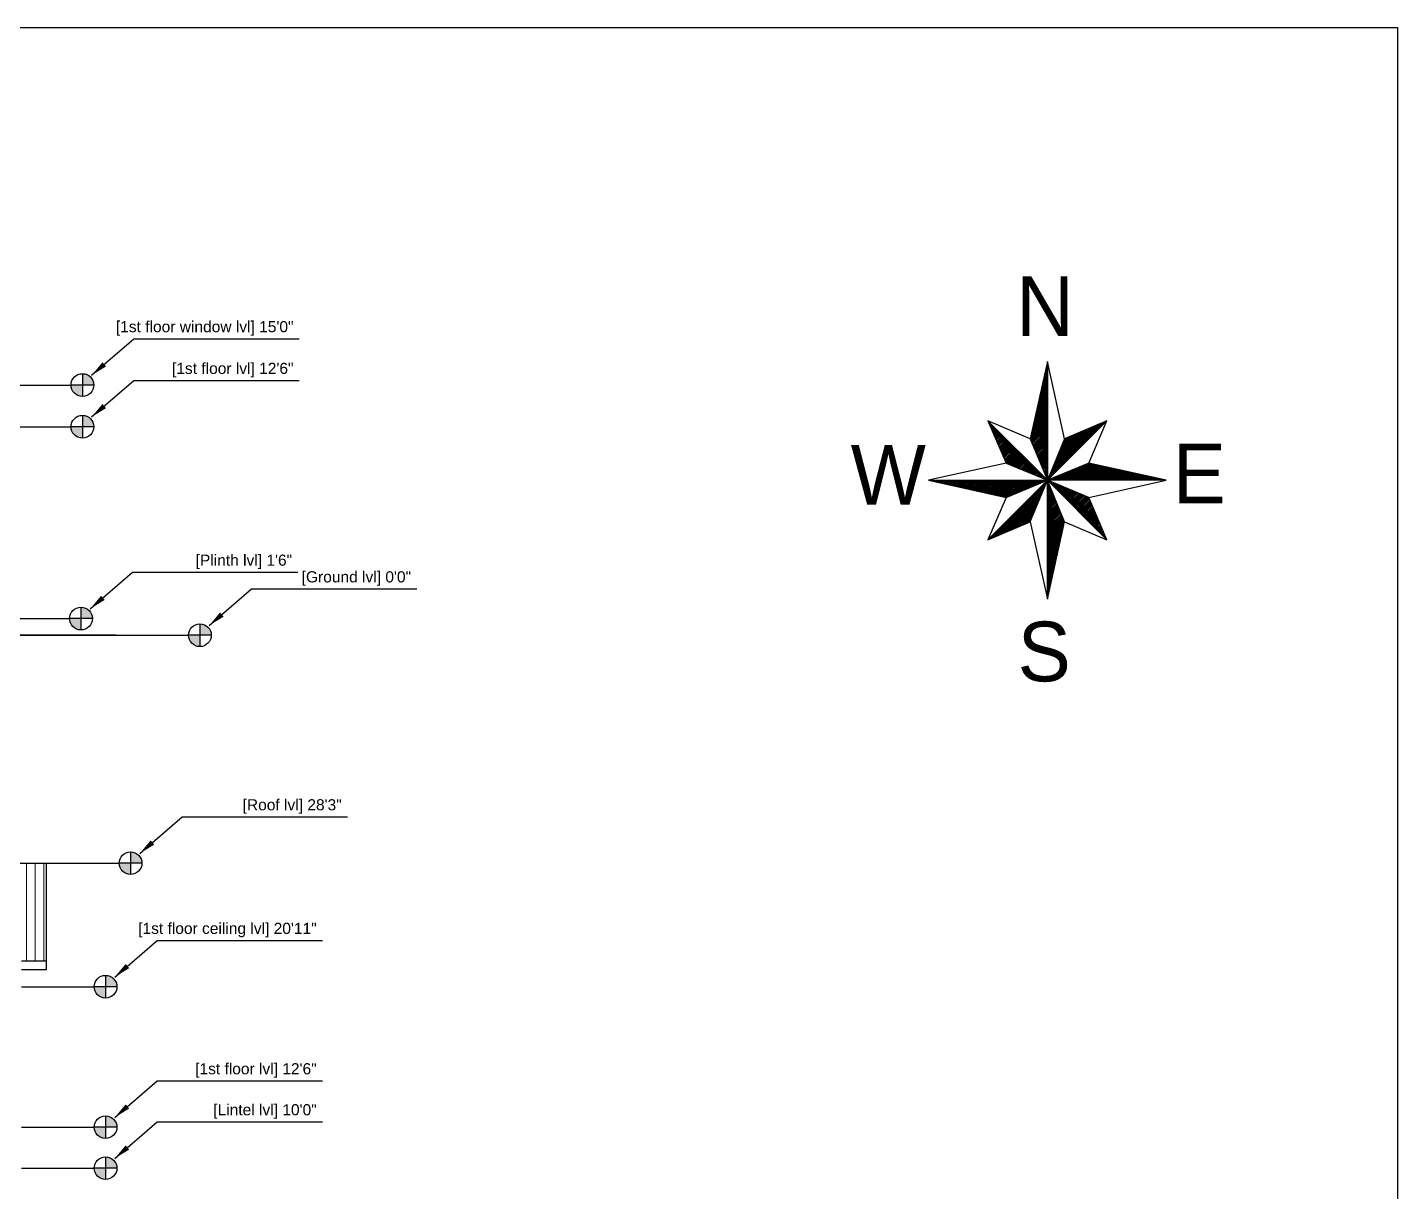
# Model space of a CAD drawing. Header units: inches. Extents: x -6800 to 96653, y -25814 to 17379.
# Drawn here: x 80068 to 81054, y -17314 to -16476 of the extents above; entities that cross this region are included whole.
import ezdxf

# ---------------------------------------------------------------- set-up
doc = ezdxf.new("R2010")
doc.units = ezdxf.units.IN
doc.header["$MEASUREMENT"] = 0
doc.layers.add('0 @ 1', color=7, linetype='Continuous')
for name, color, linetype, lineweight in [('dimension', 50, 'Continuous', 20), ('ele front', 30, 'Continuous', 30), ('Ground level', 210, 'Continuous', 35)]:
    doc.layers.add(name, color=color, linetype=linetype, lineweight=lineweight)
doc.styles.add('GOTHICE', font='gothice')
doc.styles.get("Standard").update_dxf_attribs({"font": 'arial.ttf'})
doc.dimstyles.get("Standard").update_dxf_attribs({"dimtxt": 7, "dimasz": 4, "dimexe": 2, "dimexo": 2, "dimgap": 2, "dimtad": 1, "dimdec": 0, "dimzin": 0, "dimdsep": 46, "dimlunit": 4, "dimtxsty": 'Standard', "dimblk": 'ARCHTICK', "dimcen": 0.25, "dimclrd": 256, "dimclre": 256, "dimclrt": 256, "dimadec": 0, "dimazin": 0, "dimtfac": 1, "dimtdec": 0, "dimtofl": 0, "dimtmove": 0, "dimatfit": 3, "dimfxl": 1, "dimfxlon": 1, "dimtolj": 1, "dimtzin": 0, "dimlwd": -1, "dimlwe": -1, "dimarcsym": 1})

# ---------------------------------------------------------------- blocks, each defined once
blk = doc.blocks.new('*X360')
at = {"color": 0}
for p, q in [((15.32, 10.228), (16.001, 10.909)), ((15.332, 10.259), (15.97, 10.896)), ((15.345, 10.289), (15.939, 10.883)), ((15.357, 10.319), (15.908, 10.87)), ((15.37, 10.349), (15.877, 10.857)), ((15.382, 10.379), (15.846, 10.843)), ((15.395, 10.409), (15.815, 10.83)), ((15.407, 10.44), (15.784, 10.817)), ((15.42, 10.47), (15.754, 10.804)), ((15.432, 10.5), (15.723, 10.791)), ((15.445, 10.53), (15.692, 10.777)), ((15.457, 10.56), (15.661, 10.764)), ((15.47, 10.591), (15.63, 10.751)), ((15.482, 10.621), (15.599, 10.738)), ((15.495, 10.651), (15.568, 10.725)), ((15.507, 10.681), (15.537, 10.711))]:
    blk.add_line(p, q, dxfattribs=at)
blk = doc.blocks.new('*X359')
at = {"color": 0}
for p, q in [((15.414, 10.217), (15.484, 10.287)), ((15.432, 10.217), (15.514, 10.299)), ((15.449, 10.217), (15.544, 10.312)), ((15.467, 10.217), (15.574, 10.324)), ((15.485, 10.217), (15.605, 10.337)), ((15.502, 10.217), (15.635, 10.349)), ((15.52, 10.217), (15.665, 10.362)), ((15.538, 10.217), (15.695, 10.374)), ((15.555, 10.217), (15.725, 10.387)), ((15.573, 10.217), (15.756, 10.399)), ((15.591, 10.217), (15.786, 10.412)), ((15.608, 10.217), (15.808, 10.416)), ((15.626, 10.217), (15.822, 10.413)), ((15.644, 10.217), (15.837, 10.41)), ((15.661, 10.217), (15.851, 10.406)), ((15.679, 10.217), (15.866, 10.403)), ((15.697, 10.217), (15.88, 10.4)), ((15.714, 10.217), (15.895, 10.397)), ((15.732, 10.217), (15.909, 10.394)), ((15.75, 10.217), (15.924, 10.39)), ((15.767, 10.217), (15.938, 10.387)), ((15.785, 10.217), (15.952, 10.384)), ((15.803, 10.217), (15.967, 10.381)), ((15.82, 10.217), (15.981, 10.378)), ((15.838, 10.217), (15.996, 10.374)), ((15.856, 10.217), (16.01, 10.371)), ((15.873, 10.217), (16.025, 10.368)), ((15.891, 10.217), (16.039, 10.365)), ((15.909, 10.217), (16.054, 10.362)), ((15.926, 10.217), (16.068, 10.358)), ((15.944, 10.217), (16.083, 10.355)), ((15.962, 10.217), (16.097, 10.352)), ((15.98, 10.217), (16.112, 10.349)), ((15.997, 10.217), (16.126, 10.346)), ((16.015, 10.217), (16.141, 10.342)), ((16.033, 10.217), (16.155, 10.339)), ((16.05, 10.217), (16.17, 10.336)), ((16.068, 10.217), (16.184, 10.333)), ((16.086, 10.217), (16.198, 10.329)), ((16.103, 10.217), (16.213, 10.326)), ((16.121, 10.217), (16.227, 10.323)), ((16.139, 10.217), (16.242, 10.32)), ((16.156, 10.217), (16.256, 10.317)), ((16.174, 10.217), (16.271, 10.313)), ((16.192, 10.217), (16.285, 10.31)), ((16.209, 10.217), (16.3, 10.307)), ((16.227, 10.217), (16.314, 10.304)), ((16.245, 10.217), (16.329, 10.301)), ((16.262, 10.217), (16.343, 10.297)), ((16.28, 10.217), (16.358, 10.294)), ((16.298, 10.217), (16.372, 10.291)), ((16.315, 10.217), (16.387, 10.288)), ((16.333, 10.217), (16.401, 10.285)), ((15.325, 10.217), (15.333, 10.224)), ((15.343, 10.217), (15.363, 10.237)), ((15.361, 10.217), (15.393, 10.249)), ((15.378, 10.217), (15.424, 10.262)), ((15.396, 10.217), (15.454, 10.274)), ((16.351, 10.217), (16.415, 10.281)), ((16.368, 10.217), (16.43, 10.278)), ((16.386, 10.217), (16.444, 10.275)), ((16.404, 10.217), (16.459, 10.272)), ((16.421, 10.217), (16.473, 10.269)), ((16.439, 10.217), (16.488, 10.265)), ((16.457, 10.217), (16.502, 10.262)), ((16.474, 10.217), (16.517, 10.259)), ((16.492, 10.217), (16.531, 10.256)), ((16.51, 10.217), (16.546, 10.252)), ((16.528, 10.217), (16.56, 10.249)), ((16.545, 10.217), (16.575, 10.246)), ((16.563, 10.217), (16.589, 10.243)), ((16.581, 10.217), (16.604, 10.24)), ((16.598, 10.217), (16.618, 10.236)), ((16.616, 10.217), (16.633, 10.233)), ((16.634, 10.217), (16.647, 10.23)), ((16.651, 10.217), (16.661, 10.227)), ((16.669, 10.217), (16.676, 10.224)), ((16.687, 10.217), (16.69, 10.22)), ((16.704, 10.217), (16.705, 10.217))]:
    blk.add_line(p, q, dxfattribs=at)
blk = doc.blocks.new('*X358')
at = {"color": 0}
for p, q in [((15.32, 10.211), (15.322, 10.213)), ((15.329, 10.202), (15.335, 10.208)), ((15.338, 10.194), (15.347, 10.203)), ((15.347, 10.185), (15.36, 10.198)), ((15.355, 10.176), (15.372, 10.193)), ((15.364, 10.167), (15.385, 10.188)), ((15.373, 10.158), (15.397, 10.182)), ((15.382, 10.149), (15.41, 10.177)), ((15.391, 10.141), (15.422, 10.172)), ((15.4, 10.132), (15.435, 10.167)), ((15.408, 10.123), (15.447, 10.162)), ((15.417, 10.114), (15.46, 10.156)), ((15.426, 10.105), (15.472, 10.151)), ((15.435, 10.096), (15.485, 10.146)), ((15.444, 10.087), (15.497, 10.141)), ((15.453, 10.079), (15.51, 10.136)), ((15.461, 10.07), (15.522, 10.131)), ((15.47, 10.061), (15.535, 10.125)), ((15.479, 10.052), (15.547, 10.12)), ((15.488, 10.043), (15.56, 10.115)), ((15.497, 10.034), (15.572, 10.11)), ((15.506, 10.026), (15.585, 10.105)), ((15.515, 10.017), (15.597, 10.1)), ((15.523, 10.008), (15.61, 10.094)), ((15.532, 9.999), (15.622, 10.089)), ((15.541, 9.99), (15.635, 10.084)), ((15.55, 9.981), (15.647, 10.079)), ((15.559, 9.973), (15.66, 10.074)), ((15.568, 9.964), (15.672, 10.068)), ((15.576, 9.955), (15.685, 10.063)), ((15.585, 9.946), (15.697, 10.058)), ((15.594, 9.937), (15.71, 10.053)), ((15.603, 9.928), (15.722, 10.048)), ((15.612, 9.92), (15.735, 10.043)), ((15.621, 9.911), (15.747, 10.037)), ((15.629, 9.902), (15.76, 10.032)), ((15.638, 9.893), (15.772, 10.027)), ((15.647, 9.884), (15.785, 10.022)), ((15.656, 9.875), (15.797, 10.017)), ((15.665, 9.867), (15.804, 10.006)), ((15.674, 9.858), (15.81, 9.994)), ((15.682, 9.849), (15.815, 9.981)), ((15.691, 9.84), (15.82, 9.969)), ((15.7, 9.831), (15.826, 9.957)), ((15.709, 9.822), (15.831, 9.944)), ((15.718, 9.813), (15.836, 9.932)), ((15.727, 9.805), (15.841, 9.919)), ((15.735, 9.796), (15.847, 9.907)), ((15.744, 9.787), (15.852, 9.895)), ((15.753, 9.778), (15.857, 9.882)), ((15.762, 9.769), (15.863, 9.87)), ((15.771, 9.76), (15.868, 9.857)), ((15.78, 9.752), (15.873, 9.845)), ((15.789, 9.743), (15.878, 9.833)), ((15.797, 9.734), (15.884, 9.82)), ((15.806, 9.725), (15.889, 9.808)), ((15.815, 9.716), (15.894, 9.796)), ((15.824, 9.707), (15.9, 9.783)), ((15.833, 9.699), (15.905, 9.771)), ((15.842, 9.69), (15.91, 9.758)), ((15.85, 9.681), (15.916, 9.746)), ((15.859, 9.672), (15.921, 9.734)), ((15.868, 9.663), (15.926, 9.721)), ((15.877, 9.654), (15.931, 9.709)), ((15.886, 9.646), (15.937, 9.696)), ((15.895, 9.637), (15.942, 9.684)), ((15.903, 9.628), (15.947, 9.672)), ((15.912, 9.619), (15.953, 9.659)), ((15.921, 9.61), (15.958, 9.647)), ((15.93, 9.601), (15.963, 9.635)), ((15.939, 9.592), (15.968, 9.622)), ((15.948, 9.584), (15.974, 9.61)), ((15.956, 9.575), (15.979, 9.597)), ((15.965, 9.566), (15.984, 9.585)), ((15.974, 9.557), (15.99, 9.573)), ((15.983, 9.548), (15.995, 9.56)), ((15.992, 9.539), (16, 9.548)), ((16.001, 9.531), (16.006, 9.535)), ((16.009, 9.522), (16.011, 9.523))]:
    blk.add_line(p, q, dxfattribs=at)
blk = doc.blocks.new('*X357')
at = {"color": 0}
for p, q in [((15.315, 10.206), (15.318, 10.209)), ((15.315, 10.188), (15.323, 10.196)), ((15.315, 10.17), (15.328, 10.184)), ((15.315, 10.153), (15.333, 10.171)), ((15.315, 10.135), (15.339, 10.159)), ((15.315, 10.117), (15.344, 10.146)), ((15.315, 10.1), (15.349, 10.134)), ((15.315, 10.082), (15.354, 10.121)), ((15.315, 10.064), (15.359, 10.109)), ((15.315, 10.047), (15.364, 10.096)), ((15.315, 10.029), (15.37, 10.084)), ((15.315, 10.011), (15.375, 10.071)), ((15.315, 9.994), (15.38, 10.059)), ((15.315, 9.976), (15.385, 10.046)), ((15.315, 9.958), (15.39, 10.034)), ((15.315, 9.941), (15.395, 10.021)), ((15.315, 9.923), (15.401, 10.009)), ((15.315, 9.905), (15.406, 9.996)), ((15.315, 9.888), (15.411, 9.984)), ((15.315, 9.87), (15.416, 9.971)), ((15.315, 9.852), (15.421, 9.959)), ((15.315, 9.835), (15.427, 9.946)), ((15.315, 9.817), (15.432, 9.934)), ((15.315, 9.799), (15.437, 9.921)), ((15.315, 9.782), (15.442, 9.909)), ((15.315, 9.764), (15.447, 9.896)), ((15.315, 9.746), (15.452, 9.884)), ((15.315, 9.729), (15.458, 9.871)), ((15.315, 9.711), (15.463, 9.859)), ((15.315, 9.693), (15.468, 9.846)), ((15.315, 9.676), (15.473, 9.834)), ((15.315, 9.658), (15.478, 9.821)), ((15.315, 9.64), (15.484, 9.809)), ((15.315, 9.622), (15.489, 9.796)), ((15.315, 9.605), (15.494, 9.784)), ((15.315, 9.587), (15.499, 9.771)), ((15.315, 9.569), (15.504, 9.759)), ((15.315, 9.552), (15.509, 9.746)), ((15.315, 9.534), (15.515, 9.734)), ((15.315, 9.516), (15.512, 9.714)), ((15.315, 9.499), (15.507, 9.691)), ((15.315, 9.481), (15.502, 9.668)), ((15.315, 9.463), (15.497, 9.646)), ((15.315, 9.446), (15.492, 9.623)), ((15.315, 9.428), (15.487, 9.6)), ((15.315, 9.41), (15.482, 9.577)), ((15.315, 9.393), (15.477, 9.555)), ((15.315, 9.375), (15.472, 9.532)), ((15.315, 9.357), (15.467, 9.509)), ((15.315, 9.34), (15.462, 9.487)), ((15.315, 9.322), (15.457, 9.464)), ((15.315, 9.304), (15.452, 9.441)), ((15.315, 9.287), (15.447, 9.418)), ((15.315, 9.269), (15.442, 9.396)), ((15.315, 9.251), (15.436, 9.373)), ((15.315, 9.234), (15.431, 9.35)), ((15.315, 9.216), (15.426, 9.328)), ((15.315, 9.198), (15.421, 9.305)), ((15.315, 9.181), (15.416, 9.282)), ((15.315, 9.163), (15.411, 9.259)), ((15.315, 9.145), (15.406, 9.237)), ((15.315, 9.128), (15.401, 9.214)), ((15.315, 9.11), (15.396, 9.191)), ((15.315, 9.092), (15.391, 9.169)), ((15.315, 9.074), (15.386, 9.146)), ((15.315, 9.057), (15.381, 9.123)), ((15.315, 9.039), (15.376, 9.1)), ((15.315, 9.021), (15.371, 9.078)), ((15.315, 9.004), (15.366, 9.055)), ((15.315, 8.986), (15.361, 9.032)), ((15.315, 8.968), (15.356, 9.01)), ((15.315, 8.951), (15.351, 8.987)), ((15.315, 8.933), (15.346, 8.964)), ((15.315, 8.915), (15.341, 8.941)), ((15.315, 8.898), (15.336, 8.919)), ((15.315, 8.88), (15.331, 8.896)), ((15.315, 8.862), (15.326, 8.873)), ((15.315, 8.845), (15.321, 8.851)), ((15.315, 8.827), (15.316, 8.828))]:
    blk.add_line(p, q, dxfattribs=at)
blk = doc.blocks.new('*X356')
at = {"color": 0}
for p, q in [((14.635, 9.527), (15.307, 10.198)), ((14.666, 9.54), (15.295, 10.168)), ((14.697, 9.553), (15.282, 10.138)), ((14.728, 9.566), (15.27, 10.108)), ((14.759, 9.579), (15.257, 10.078)), ((14.79, 9.593), (15.245, 10.047)), ((14.821, 9.606), (15.232, 10.017)), ((14.852, 9.619), (15.22, 9.987)), ((14.882, 9.632), (15.207, 9.957)), ((14.913, 9.645), (15.195, 9.927)), ((14.944, 9.659), (15.182, 9.896)), ((14.975, 9.672), (15.17, 9.866)), ((15.006, 9.685), (15.157, 9.836)), ((15.037, 9.698), (15.145, 9.806)), ((15.068, 9.711), (15.132, 9.776)), ((15.099, 9.725), (15.12, 9.746))]:
    blk.add_line(p, q, dxfattribs=at)
blk = doc.blocks.new('*X355')
at = {"color": 0}
for p, q in [((13.928, 10.215), (13.929, 10.217)), ((13.942, 10.212), (13.947, 10.217)), ((13.957, 10.209), (13.964, 10.217)), ((13.971, 10.206), (13.982, 10.217)), ((13.985, 10.202), (14, 10.217)), ((14, 10.199), (14.017, 10.217)), ((14.014, 10.196), (14.035, 10.217)), ((14.029, 10.193), (14.053, 10.217)), ((14.043, 10.19), (14.07, 10.217)), ((14.058, 10.186), (14.088, 10.217)), ((14.072, 10.183), (14.106, 10.217)), ((14.087, 10.18), (14.123, 10.217)), ((14.101, 10.177), (14.141, 10.217)), ((14.116, 10.174), (14.159, 10.217)), ((14.13, 10.17), (14.176, 10.217)), ((14.145, 10.167), (14.194, 10.217)), ((14.159, 10.164), (14.212, 10.217)), ((14.174, 10.161), (14.229, 10.217)), ((14.188, 10.158), (14.247, 10.217)), ((14.203, 10.154), (14.265, 10.217)), ((14.217, 10.151), (14.282, 10.217)), ((14.231, 10.148), (14.3, 10.217)), ((14.246, 10.145), (14.318, 10.217)), ((14.26, 10.142), (14.335, 10.217)), ((14.275, 10.138), (14.353, 10.217)), ((14.289, 10.135), (14.371, 10.217)), ((14.304, 10.132), (14.389, 10.217)), ((14.318, 10.129), (14.406, 10.217)), ((14.333, 10.125), (14.424, 10.217)), ((14.347, 10.122), (14.442, 10.217)), ((14.362, 10.119), (14.459, 10.217)), ((14.376, 10.116), (14.477, 10.217)), ((14.391, 10.113), (14.495, 10.217)), ((14.405, 10.109), (14.512, 10.217)), ((14.42, 10.106), (14.53, 10.217)), ((14.434, 10.103), (14.548, 10.217)), ((14.449, 10.1), (14.565, 10.217)), ((14.463, 10.097), (14.583, 10.217)), ((14.477, 10.093), (14.601, 10.217)), ((14.492, 10.09), (14.618, 10.217)), ((14.506, 10.087), (14.636, 10.217)), ((14.521, 10.084), (14.654, 10.217)), ((14.535, 10.081), (14.671, 10.217)), ((14.55, 10.077), (14.689, 10.217)), ((14.564, 10.074), (14.707, 10.217)), ((14.579, 10.071), (14.724, 10.217)), ((14.593, 10.068), (14.742, 10.217)), ((14.608, 10.065), (14.76, 10.217)), ((14.622, 10.061), (14.777, 10.217)), ((14.637, 10.058), (14.795, 10.217)), ((14.651, 10.055), (14.813, 10.217)), ((14.666, 10.052), (14.83, 10.217)), ((14.68, 10.048), (14.848, 10.217)), ((14.694, 10.045), (14.866, 10.217)), ((14.709, 10.042), (14.883, 10.217)), ((14.723, 10.039), (14.901, 10.217)), ((14.738, 10.036), (14.919, 10.217)), ((14.752, 10.032), (14.937, 10.217)), ((14.767, 10.029), (14.954, 10.217)), ((14.781, 10.026), (14.972, 10.217)), ((14.796, 10.023), (14.99, 10.217)), ((14.81, 10.02), (15.007, 10.217)), ((14.825, 10.016), (15.025, 10.217)), ((14.85, 10.024), (15.043, 10.217)), ((14.88, 10.037), (15.06, 10.217)), ((14.911, 10.049), (15.078, 10.217)), ((14.941, 10.062), (15.096, 10.217)), ((14.971, 10.074), (15.113, 10.217)), ((15.001, 10.087), (15.131, 10.217)), ((15.031, 10.099), (15.149, 10.217)), ((15.061, 10.112), (15.166, 10.217)), ((15.092, 10.124), (15.184, 10.217)), ((15.122, 10.137), (15.202, 10.217)), ((15.152, 10.149), (15.219, 10.217)), ((15.182, 10.162), (15.237, 10.217)), ((15.212, 10.174), (15.255, 10.217)), ((15.243, 10.187), (15.272, 10.217)), ((15.273, 10.199), (15.29, 10.217)), ((15.303, 10.212), (15.308, 10.217))]:
    blk.add_line(p, q, dxfattribs=at)
blk = doc.blocks.new('*X354')
at = {"color": 0}
for p, q in [((14.62, 10.907), (14.622, 10.909)), ((14.625, 10.895), (14.631, 10.901)), ((14.63, 10.883), (14.639, 10.892)), ((14.636, 10.87), (14.648, 10.883)), ((14.641, 10.858), (14.657, 10.874)), ((14.646, 10.845), (14.666, 10.865)), ((14.651, 10.833), (14.675, 10.856)), ((14.657, 10.821), (14.684, 10.848)), ((14.662, 10.808), (14.693, 10.839)), ((14.667, 10.796), (14.701, 10.83)), ((14.673, 10.784), (14.71, 10.821)), ((14.678, 10.771), (14.719, 10.812)), ((14.683, 10.759), (14.728, 10.803)), ((14.689, 10.746), (14.737, 10.795)), ((14.694, 10.734), (14.746, 10.786)), ((14.699, 10.722), (14.754, 10.777)), ((14.704, 10.709), (14.763, 10.768)), ((14.71, 10.697), (14.772, 10.759)), ((14.715, 10.685), (14.781, 10.75)), ((14.72, 10.672), (14.79, 10.742)), ((14.726, 10.66), (14.799, 10.733)), ((14.731, 10.647), (14.807, 10.724)), ((14.736, 10.635), (14.816, 10.715)), ((14.741, 10.623), (14.825, 10.706)), ((14.747, 10.61), (14.834, 10.697)), ((14.752, 10.598), (14.843, 10.689)), ((14.757, 10.585), (14.852, 10.68)), ((14.763, 10.573), (14.86, 10.671)), ((14.768, 10.561), (14.869, 10.662)), ((14.773, 10.548), (14.878, 10.653)), ((14.779, 10.536), (14.887, 10.644)), ((14.784, 10.524), (14.896, 10.635)), ((14.789, 10.511), (14.905, 10.627)), ((14.794, 10.499), (14.913, 10.618)), ((14.8, 10.486), (14.922, 10.609)), ((14.805, 10.474), (14.931, 10.6)), ((14.81, 10.462), (14.94, 10.591)), ((14.816, 10.449), (14.949, 10.582)), ((14.821, 10.437), (14.958, 10.574)), ((14.826, 10.424), (14.967, 10.565)), ((14.835, 10.415), (14.975, 10.556)), ((14.847, 10.41), (14.984, 10.547)), ((14.86, 10.405), (14.993, 10.538)), ((14.872, 10.4), (15.002, 10.529)), ((14.885, 10.395), (15.011, 10.521)), ((14.897, 10.389), (15.02, 10.512)), ((14.91, 10.384), (15.028, 10.503)), ((14.922, 10.379), (15.037, 10.494)), ((14.935, 10.374), (15.046, 10.485)), ((14.947, 10.369), (15.055, 10.476)), ((14.96, 10.364), (15.064, 10.468)), ((14.972, 10.358), (15.073, 10.459)), ((14.985, 10.353), (15.081, 10.45)), ((14.997, 10.348), (15.09, 10.441)), ((15.01, 10.343), (15.099, 10.432)), ((15.022, 10.338), (15.108, 10.423)), ((15.035, 10.333), (15.117, 10.415)), ((15.047, 10.327), (15.126, 10.406)), ((15.06, 10.322), (15.134, 10.397)), ((15.072, 10.317), (15.143, 10.388)), ((15.085, 10.312), (15.152, 10.379)), ((15.097, 10.307), (15.161, 10.37)), ((15.11, 10.301), (15.17, 10.361)), ((15.122, 10.296), (15.179, 10.353)), ((15.135, 10.291), (15.187, 10.344)), ((15.147, 10.286), (15.196, 10.335)), ((15.16, 10.281), (15.205, 10.326)), ((15.172, 10.276), (15.214, 10.317)), ((15.185, 10.27), (15.223, 10.308)), ((15.197, 10.265), (15.232, 10.3)), ((15.21, 10.26), (15.241, 10.291)), ((15.222, 10.255), (15.249, 10.282)), ((15.235, 10.25), (15.258, 10.273)), ((15.247, 10.245), (15.267, 10.264)), ((15.26, 10.239), (15.276, 10.255)), ((15.272, 10.234), (15.285, 10.247)), ((15.285, 10.229), (15.294, 10.238)), ((15.297, 10.224), (15.302, 10.229)), ((15.31, 10.219), (15.311, 10.22))]:
    blk.add_line(p, q, dxfattribs=at)
blk = doc.blocks.new('*X353')
at = {"color": 0}
for p, q in [((15.308, 11.578), (15.315, 11.585)), ((15.313, 11.6), (15.315, 11.602)), ((15.262, 11.373), (15.315, 11.426)), ((15.267, 11.396), (15.315, 11.443)), ((15.272, 11.419), (15.315, 11.461)), ((15.277, 11.441), (15.315, 11.479)), ((15.282, 11.464), (15.315, 11.496)), ((15.287, 11.487), (15.315, 11.514)), ((15.293, 11.51), (15.315, 11.532)), ((15.298, 11.532), (15.315, 11.549)), ((15.303, 11.555), (15.315, 11.567)), ((15.212, 11.146), (15.315, 11.249)), ((15.217, 11.169), (15.315, 11.266)), ((15.222, 11.192), (15.315, 11.284)), ((15.227, 11.214), (15.315, 11.302)), ((15.232, 11.237), (15.315, 11.32)), ((15.237, 11.26), (15.315, 11.337)), ((15.242, 11.282), (15.315, 11.355)), ((15.247, 11.305), (15.315, 11.373)), ((15.252, 11.328), (15.315, 11.39)), ((15.257, 11.351), (15.315, 11.408)), ((15.167, 10.942), (15.315, 11.09)), ((15.172, 10.964), (15.315, 11.107)), ((15.177, 10.987), (15.315, 11.125)), ((15.182, 11.01), (15.315, 11.143)), ((15.187, 11.033), (15.315, 11.16)), ((15.192, 11.055), (15.315, 11.178)), ((15.197, 11.078), (15.315, 11.196)), ((15.202, 11.101), (15.315, 11.213)), ((15.207, 11.123), (15.315, 11.231)), ((15.121, 10.737), (15.315, 10.931)), ((15.126, 10.76), (15.315, 10.948)), ((15.131, 10.783), (15.315, 10.966)), ((15.136, 10.805), (15.315, 10.984)), ((15.141, 10.828), (15.315, 11.001)), ((15.146, 10.851), (15.315, 11.019)), ((15.152, 10.874), (15.315, 11.037)), ((15.157, 10.896), (15.315, 11.054)), ((15.162, 10.919), (15.315, 11.072)), ((15.116, 10.715), (15.315, 10.913)), ((15.116, 10.696), (15.315, 10.895)), ((15.121, 10.684), (15.315, 10.878)), ((15.126, 10.671), (15.315, 10.86)), ((15.131, 10.659), (15.315, 10.842)), ((15.137, 10.646), (15.315, 10.825)), ((15.142, 10.634), (15.315, 10.807)), ((15.147, 10.621), (15.315, 10.789)), ((15.152, 10.609), (15.315, 10.772)), ((15.157, 10.596), (15.315, 10.754)), ((15.163, 10.584), (15.315, 10.736)), ((15.168, 10.571), (15.315, 10.718)), ((15.173, 10.559), (15.315, 10.701)), ((15.178, 10.546), (15.315, 10.683)), ((15.183, 10.534), (15.315, 10.665)), ((15.188, 10.521), (15.315, 10.648)), ((15.194, 10.509), (15.315, 10.63)), ((15.199, 10.496), (15.315, 10.612)), ((15.204, 10.484), (15.315, 10.595)), ((15.209, 10.471), (15.315, 10.577)), ((15.214, 10.459), (15.315, 10.559)), ((15.219, 10.446), (15.315, 10.542)), ((15.225, 10.434), (15.315, 10.524)), ((15.23, 10.421), (15.315, 10.506)), ((15.235, 10.409), (15.315, 10.489)), ((15.24, 10.396), (15.315, 10.471)), ((15.245, 10.384), (15.315, 10.453)), ((15.251, 10.371), (15.315, 10.436)), ((15.256, 10.359), (15.315, 10.418)), ((15.261, 10.346), (15.315, 10.4)), ((15.266, 10.334), (15.315, 10.383)), ((15.271, 10.321), (15.315, 10.365)), ((15.276, 10.309), (15.315, 10.347)), ((15.282, 10.296), (15.315, 10.33)), ((15.287, 10.284), (15.315, 10.312)), ((15.292, 10.271), (15.315, 10.294)), ((15.297, 10.259), (15.315, 10.277)), ((15.302, 10.246), (15.315, 10.259)), ((15.307, 10.234), (15.315, 10.241)), ((15.313, 10.221), (15.315, 10.224))]:
    blk.add_line(p, q, dxfattribs=at)
blk = doc.blocks.new('_ArchTick')
at = {"color": 0, "linetype": 'ByBlock', "const_width": 0.15}
blk.add_lwpolyline([(-0.5, -0.5), (0.5, 0.5)], dxfattribs=at)

msp = doc.modelspace()

# ---------------------------------------------------------------- hatches: boundary and pattern name
at = {"ltscale": 10, "transparency": 33554687}
h = msp.add_hatch(color=0, dxfattribs=at)
h.dxf.hatch_style = 1
h.paths.add_polyline_path([(80107.39, -16725.26), (80107.39, -16733.44), (80115.56, -16733.44, 0.414214)])
h.paths.add_polyline_path([(80107.39, -16733.44), (80099.21, -16733.44, 0.414214), (80107.39, -16741.61)])
h = msp.add_hatch(color=0, dxfattribs=at)
h.dxf.hatch_style = 1
h.paths.add_polyline_path([(80107.39, -16755.26), (80107.39, -16763.44), (80115.56, -16763.44, 0.414214)])
h.paths.add_polyline_path([(80107.39, -16763.44), (80099.21, -16763.44, 0.414214), (80107.39, -16771.61)])
h = msp.add_hatch(color=0, dxfattribs=at)
h.dxf.hatch_style = 1
h.paths.add_polyline_path([(80106.39, -16893.26), (80106.39, -16901.44), (80114.56, -16901.44, 0.414214)])
h.paths.add_polyline_path([(80106.39, -16901.44), (80098.21, -16901.44, 0.414214), (80106.39, -16909.61)])
h = msp.add_hatch(color=0, dxfattribs=at)
h.dxf.hatch_style = 1
h.paths.add_polyline_path([(80191.99, -16905.26), (80191.99, -16913.44), (80200.17, -16913.44, 0.414214)])
h.paths.add_polyline_path([(80191.99, -16913.44), (80183.82, -16913.44, 0.414214), (80191.99, -16921.61)])
h = msp.add_hatch(color=0, dxfattribs=at)
h.dxf.hatch_style = 1
h.paths.add_polyline_path([(80142.06, -17069.25), (80142.06, -17077.42), (80150.24, -17077.42, 0.414214)])
h.paths.add_polyline_path([(80142.06, -17077.42), (80133.89, -17077.42, 0.414214), (80142.06, -17085.59)])
h = msp.add_hatch(color=0, dxfattribs=at)
h.dxf.hatch_style = 1
h.paths.add_polyline_path([(80124.06, -17158.15), (80124.06, -17166.33), (80132.24, -17166.33, 0.414214)])
h.paths.add_polyline_path([(80124.06, -17166.33), (80115.89, -17166.33, 0.414214), (80124.06, -17174.5)])
h = msp.add_hatch(color=0, dxfattribs=at)
h.dxf.hatch_style = 1
h.paths.add_polyline_path([(80124.06, -17259.15), (80124.06, -17267.33), (80132.24, -17267.33, 0.414214)])
h.paths.add_polyline_path([(80124.06, -17267.33), (80115.89, -17267.33, 0.414214), (80124.06, -17275.5)])
h = msp.add_hatch(color=0, dxfattribs=at)
h.dxf.hatch_style = 1
h.paths.add_polyline_path([(80124.06, -17288.65), (80124.06, -17296.83), (80132.24, -17296.83, 0.414214)])
h.paths.add_polyline_path([(80124.06, -17296.83), (80115.89, -17296.83, 0.414214), (80124.06, -17305)])
at = {"layer": 'dimension', "transparency": 33554651}
h = msp.add_hatch(dxfattribs=at)
h.set_pattern_fill('ANSI31', color=256, scale=50, angle=45)
h.set_pattern_definition([(90, (47210.82, -13169.43), (-6.25, 0), [])])
h.paths.add_polyline_path([(79703.53, -17147.83), (80063.53, -17147.83), (80081.53, -17147.83), (80081.53, -17077.42), (78818.53, -17077.42), (78818.53, -17147.83), (78836.53, -17147.83)])

# ---------------------------------------------------------------- linework, layer by layer
at = {"transparency": 33554651}
for p, q in [((78677.82, -16476.17), (81053.82, -16476.17)), ((81053.82, -16476.17), (81053.82, -18160.97))]:
    msp.add_line(p, q, dxfattribs=at)
at = {"transparency": 33554687}
for p, q in [((80801.84, -16716.49), (80789.49, -16772.16)), ((80814.18, -16772.16), (80801.84, -16716.49)), ((80801.84, -16716.49), (80801.84, -16801.96)), ((80759, -16759.13), (80772.04, -16789.62)), ((80789.49, -16772.16), (80759, -16759.13)), ((80759, -16759.13), (80801.84, -16801.96)), ((80844.67, -16759.13), (80801.84, -16801.96)), ((80844.67, -16759.13), (80814.18, -16772.16)), ((80831.64, -16789.62), (80844.67, -16759.13)), ((80789.49, -16772.16), (80801.84, -16801.96)), ((80814.18, -16772.16), (80801.84, -16801.96)), ((80772.04, -16789.62), (80716.37, -16801.96)), ((80772.04, -16789.62), (80801.84, -16801.96)), ((80831.64, -16789.62), (80801.84, -16801.96)), ((80887.3, -16801.96), (80831.64, -16789.62)), ((80716.37, -16801.96), (80772.04, -16814.3)), ((80716.37, -16801.96), (80801.84, -16801.96)), ((80759, -16844.8), (80801.84, -16801.96)), ((80772.04, -16814.3), (80801.84, -16801.96)), ((80789.49, -16831.76), (80801.84, -16801.96)), ((80887.3, -16801.96), (80801.84, -16801.96)), ((80831.64, -16814.3), (80801.84, -16801.96)), ((80844.67, -16844.8), (80801.84, -16801.96)), ((80814.18, -16831.76), (80801.84, -16801.96)), ((80801.84, -16887.43), (80801.84, -16801.96)), ((80831.64, -16814.3), (80887.3, -16801.96)), ((80772.04, -16814.3), (80759, -16844.8)), ((80844.67, -16844.8), (80831.64, -16814.3)), ((80759, -16844.8), (80789.49, -16831.76)), ((80789.49, -16831.76), (80801.84, -16887.43)), ((80801.84, -16887.43), (80814.18, -16831.76)), ((80814.18, -16831.76), (80844.67, -16844.8))]:
    msp.add_line(p, q, dxfattribs=at)
at = {"ltscale": 10, "transparency": 33554687}
for p, q in [((80107.39, -16725.26), (80107.39, -16741.61)), ((80046.85, -16733.44), (80099.21, -16733.44)), ((80115.56, -16733.44), (80099.21, -16733.44)), ((80107.39, -16755.26), (80107.39, -16771.61)), ((80046.85, -16763.44), (80099.21, -16763.44)), ((80115.56, -16763.44), (80099.21, -16763.44)), ((80106.39, -16893.26), (80106.39, -16909.61)), ((80045.85, -16901.44), (80098.21, -16901.44)), ((80114.56, -16901.44), (80098.21, -16901.44)), ((80191.99, -16905.26), (80191.99, -16921.61)), ((80131.46, -16913.44), (80183.82, -16913.44)), ((80200.17, -16913.44), (80183.82, -16913.44)), ((80142.06, -17069.25), (80142.06, -17085.59)), ((80081.53, -17077.42), (80133.89, -17077.42)), ((80150.24, -17077.42), (80133.89, -17077.42)), ((80124.06, -17158.15), (80124.06, -17174.5)), ((80063.53, -17166.33), (80115.89, -17166.33)), ((80132.24, -17166.33), (80115.89, -17166.33)), ((80124.06, -17259.15), (80124.06, -17275.5)), ((80063.53, -17267.33), (80115.89, -17267.33)), ((80132.24, -17267.33), (80115.89, -17267.33)), ((80124.06, -17288.65), (80124.06, -17305)), ((80063.53, -17296.83), (80115.89, -17296.83)), ((80132.24, -17296.83), (80115.89, -17296.83))]:
    msp.add_line(p, q, dxfattribs=at)
for centre in [(80107.39, -16733.44), (80107.39, -16763.44), (80106.39, -16901.44), (80191.99, -16913.44), (80142.06, -17077.42), (80124.06, -17166.33), (80124.06, -17267.33), (80124.06, -17296.83)]:
    msp.add_circle(centre, 8.17, dxfattribs=at)
at = {"layer": 'ele front', "transparency": 33554687}
for p in [(78818.53, -17077.42), (80081.53, -17147.83)]:
    msp.add_line(p, (80081.53, -17077.42), dxfattribs=at)
at = {"layer": 'ele front', "transparency": 33554651}
for p, q in [((80081.53, -17147.83), (80063.53, -17147.83)), ((80063.53, -17153.83), (80081.53, -17153.83)), ((80081.53, -17153.83), (80081.53, -17147.83))]:
    msp.add_line(p, q, dxfattribs=at)
at = {"layer": 'Ground level', "transparency": 33554651}
msp.add_line((80131.46, -16913.44), (78748.18, -16913.44), dxfattribs=at)

# ---------------------------------------------------------------- block references
at = {"transparency": 33554687, "xscale": 61.36234400379558, "yscale": 61.36234400379558, "zscale": 61.36234400379558}
for name in ['*X353', '*X354', '*X360', '*X359', '*X355', '*X356', '*X357', '*X358']:
    msp.add_blockref(name, (79862.09, -17428.88), dxfattribs=at)

# ---------------------------------------------------------------- texts
at = {"transparency": 33554687, "style": 'GOTHICE'}
for s, p in [('N', (80779.33, -16698.21)), ('W', (80660.23, -16819.44)), ('E', (80891.95, -16818.63)), ('S', (80780.38, -16946.63))]:
    msp.add_text(s, height=42.94, dxfattribs=at).set_placement(p)
at = {"ltscale": 10, "transparency": 33554687, "char_height": 8, "attachment_point": 9}
for s, insert in [('\\A1;[1st floor window lvl] 15\'0" ', (80259.34, -16697.85)), ('\\A1;[1st floor lvl] 12\'6" ', (80259.34, -16727.85)), ('\\A1;[Plinth lvl] 1\'6" ', (80258.34, -16865.85)), ('\\A1;[Ground lvl] 0\'0" ', (80343.94, -16877.85)), ('\\A1;[Roof lvl] 28\'3" ', (80294.01, -17041.83)), ('\\A1;[1st floor ceiling lvl] 20\'11" ', (80276.01, -17130.73)), ('\\A1;[1st floor lvl] 12\'6" ', (80276.01, -17231.73)), ('\\A1;[Lintel lvl] 10\'0" ', (80276.01, -17261.23))]:
    msp.add_mtext(s, dxfattribs=dict(at, insert=insert))

# ---------------------------------------------------------------- leaders
at = {"layer": '0 @ 1', "ltscale": 10, "transparency": 33554687}
for points in [[(80114.05, -16726.43), (80144.43, -16700.15), (80263.49, -16700.15)], [(80114.05, -16756.43), (80144.43, -16730.15), (80263.49, -16730.15)], [(80113.05, -16894.43), (80143.43, -16868.15), (80262.49, -16868.15)], [(80198.65, -16906.43), (80229.04, -16880.15), (80348.1, -16880.15)], [(80148.72, -17070.41), (80179.11, -17044.14), (80298.17, -17044.14)], [(80130.72, -17159.32), (80161.11, -17133.04), (80280.17, -17133.04)], [(80130.72, -17260.32), (80161.11, -17234.04), (80280.17, -17234.04)], [(80130.72, -17289.82), (80161.11, -17263.54), (80280.17, -17263.54)]]:
    msp.add_leader(points, dimstyle='Standard', override={"dimscale": 1, "dimasz": 12, "dimexe": 6, "dimexo": 6, "dimtad": 1, "dimtoh": 0, "dimfxl": 12}, dxfattribs=at)

doc.saveas('drawing.dxf')
